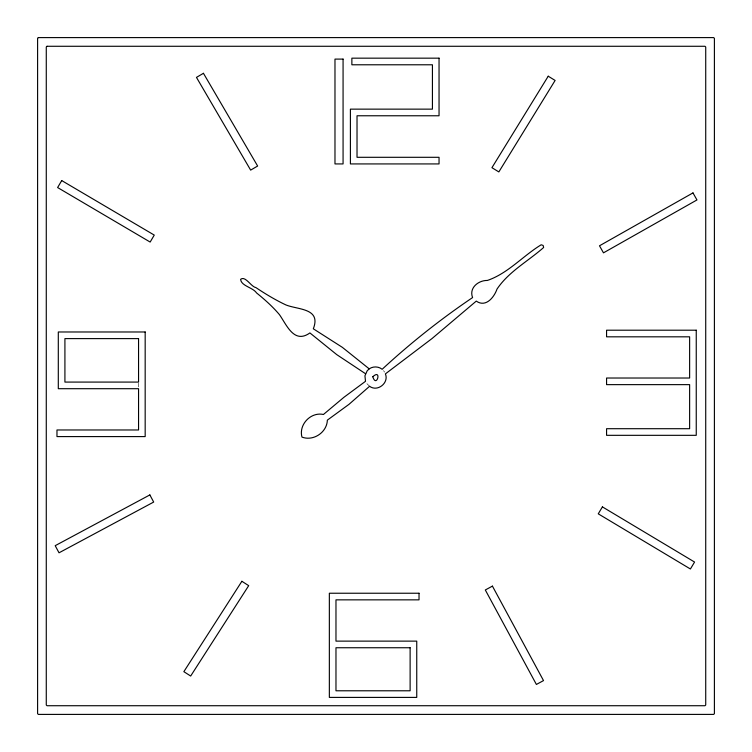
<?xml version="1.0" encoding="UTF-8"?>
<svg xmlns="http://www.w3.org/2000/svg" width="752" height="752" viewBox="0 0 752 752"><rect width="100%" height="100%" fill="white"/><g stroke="black" fill="none" stroke-linecap="round" stroke-linejoin="round"><path stroke-width="0.56" stroke-dasharray="3.76 2.82" d="M369.589 386.284L366.468 383.219M383.501 370.614L384.601 372.165M138.556 383.182L138.556 387.6"/><path stroke-width="1.13" d="M369.223 368.865L367.202 370.764L364.936 375.784L365.51 381.311L343.993 397.244L323.435 414.484C310.802 411.682 298.506 424.636 301.966 437.109C313.387 441.452 326.988 432.362 327.355 420.142L348.994 404.332L369.589 386.284C377.429 392.243 389.216 382.928 385.4 373.885L432.09 338.494L476.27 301.11C485.792 307.812 494.111 297.369 497.016 289.069C508.775 271.547 528.252 261.113 543.649 247.483L543.151 245.462L541.196 244.776C522.95 255.868 507.938 273.455 487.371 280.449C478.432 280.242 468.787 287.95 472.594 297.566C440.691 319.13 410.423 343.119 382.157 369.279C378.51 366.318 373.058 366.149 369.223 368.865L342.339 347.33L313.321 328.793C321.414 308.104 297.999 309.833 285.901 304.927C275.448 300.01 265.531 294.013 255.924 287.602C251.13 286.879 245.284 275.373 240.602 279.321C241.176 286.098 252.982 287.424 256.611 292.97C264.751 299.559 272.628 306.572 279.406 314.59C286.644 324.845 294.032 344.313 309.909 332.929L336.774 354.643L365.547 373.735M372.785 376.733C376.602 388.869 382.148 368.113 372.785 376.733M61.72 180.574L57.613 187.549L150.156 242.059L154.263 235.094L61.72 180.574M602.408 506.886L598.254 513.832L690.411 568.991L694.566 562.045L602.408 506.886M548.227 76.206L491.94 167.687L498.839 171.926L555.117 80.445L548.227 76.206M241.881 581.287L183.855 671.668L190.67 676.039L248.696 585.658L241.881 581.287M38.333 37.6L37.6 38.333L37.6 713.667L38.333 714.4L713.667 714.4L714.4 713.667L714.4 38.333L713.667 37.6L38.333 37.6M47.009 46.276L46.276 47.009L46.276 704.991L47.009 705.724L704.991 705.724L705.724 704.991L705.724 47.009L704.991 46.276L47.009 46.276M203.444 73.301L196.46 77.381L250.651 170.112L257.635 166.032L203.444 73.301M692.977 192.907L599.494 245.791L603.48 252.841L696.963 199.947L692.977 192.907M492.428 586.118L485.313 589.972L536.392 684.452L543.517 680.598L492.428 586.118M149.855 494.919L55.197 545.679L59.023 552.805L153.681 502.054L149.855 494.919M439.046 58.167L351.87 58.167L351.87 64.785L432.428 64.785L432.428 109.143L350.404 109.143L350.404 163.927L439.046 163.927L439.046 157.3L357.021 157.3L357.021 115.77L439.046 115.77L439.046 58.167M343.072 59.098L334.978 59.098L334.978 163.927L343.072 163.927L343.072 59.098M696.249 330.203L606.573 330.203L606.573 336.821L689.631 336.821L689.631 378.021L606.573 378.021L606.573 384.639L689.631 384.639L689.631 428.706L606.573 428.706L606.573 435.323L696.249 435.323L696.249 330.203M145.174 331.98L58.299 331.98L58.299 388.699L138.556 388.699L138.556 429.975L56.973 429.975L56.973 436.592L145.174 436.592L145.174 331.98M138.556 338.607L64.916 338.607L64.916 382.082L138.556 382.082L138.556 338.607M419.024 593.234L329.348 593.234L329.348 697.405L416.749 697.405L416.749 641.127L335.975 641.127L335.975 599.852L419.024 599.852L419.024 593.234M410.122 647.745L335.975 647.745L335.975 690.787L410.122 690.787L410.122 647.745"/></g></svg>
